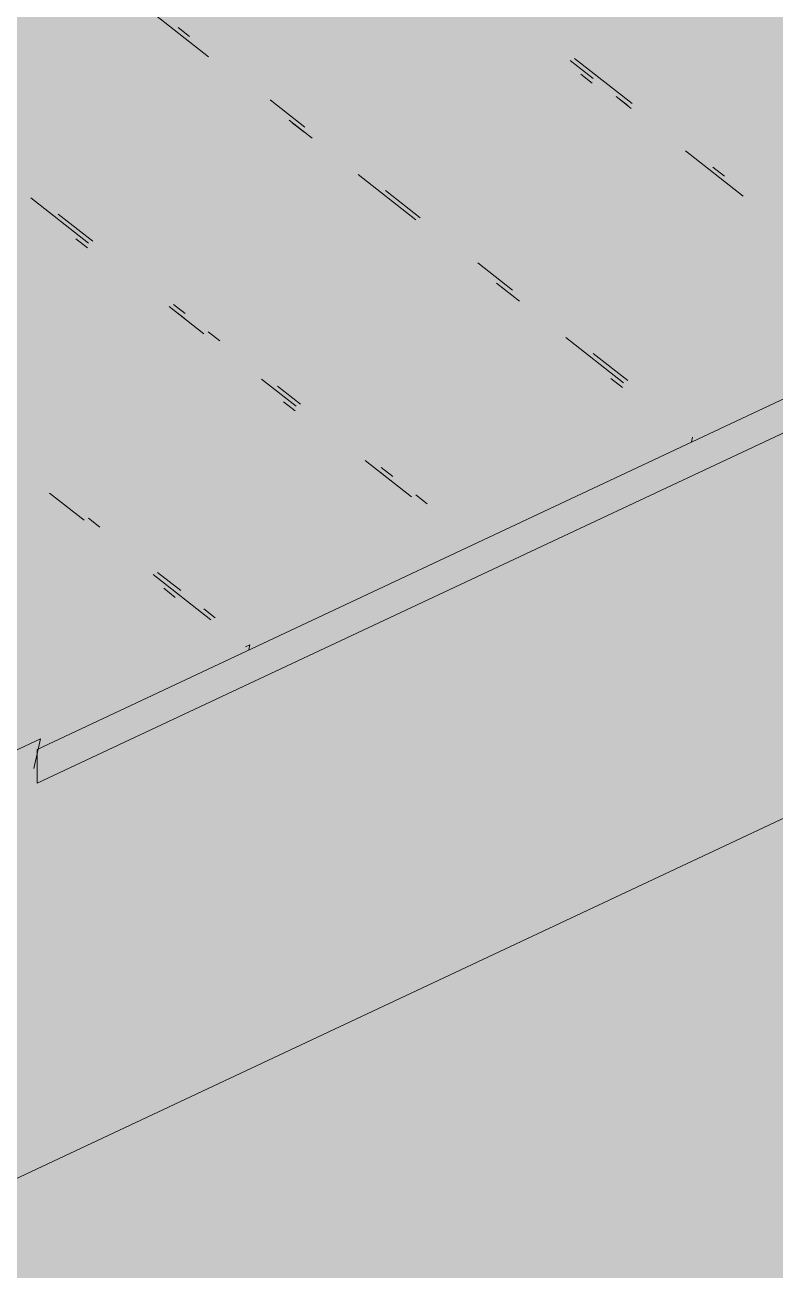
# Model space of a CAD drawing. Header units: millimetres. Extents: x 5 to 1315, y 5 to 292.
# Drawn here: x 1211.652 to 1213.821, y 84.62 to 88.218 of the extents above; entities that cross this region are included whole.
import ezdxf

# ---------------------------------------------------------------- set-up
doc = ezdxf.new("R2010")
doc.units = ezdxf.units.MM
doc.layers.add('EXISTING', color=7, linetype='Continuous')
doc.layers.add('IMAGES', color=7, linetype='Continuous')

# ---------------------------------------------------------------- blocks, each defined once
blk = doc.blocks.new('SHEET_03')
at = {"layer": 'EXISTING', "color": 250, "lineweight": 9}
for p, q in [((310.9569, 84.5696), (320.4349, 89.0192)), ((312.0158, 88.2568), (312.1825, 88.126)), ((312.1283, 88.1842), (312.095, 88.2104)), ((313.2285, 88.1154), (313.2952, 88.0631)), ((313.4076, 87.9905), (313.241, 88.1213)), ((313.2921, 88.0494), (313.2588, 88.0756)), ((313.3618, 88.0108), (313.3951, 87.9847)), ((313.4046, 87.9768), (313.3712, 88.003)), ((312.4616, 87.9226), (312.3616, 88.0011)), ((311.6876, 86.1244), (315.5643, 87.9444)), ((312.4157, 87.9429), (312.4824, 87.8906)), ((312.4585, 87.9089), (312.4252, 87.9351)), ((311.6876, 86.0269), (315.5643, 87.8469)), ((313.5618, 87.8539), (313.7284, 87.7231)), ((312.6157, 87.786), (312.7823, 87.6552)), ((313.6742, 87.7812), (313.6409, 87.8074)), ((311.6697, 87.7181), (311.8363, 87.5873)), ((312.7948, 87.661), (312.6948, 87.7395)), ((311.8488, 87.5931), (311.7488, 87.6716)), ((311.8332, 87.5736), (311.7999, 87.5997)), ((313.0614, 87.4518), (312.9615, 87.5302)), ((313.0156, 87.472), (313.0823, 87.4197)), ((312.0696, 87.4041), (312.1696, 87.3257)), ((312.1123, 87.3702), (312.079, 87.3963)), ((312.1154, 87.3838), (312.0821, 87.41)), ((312.2154, 87.3054), (312.182, 87.3315)), ((313.2156, 87.3151), (313.3822, 87.1843)), ((313.3947, 87.1902), (313.2947, 87.2686)), ((312.3362, 87.1949), (312.4362, 87.1164)), ((312.4487, 87.1223), (312.382, 87.1746)), ((313.3792, 87.1706), (313.3458, 87.1968)), ((312.4331, 87.1027), (312.3998, 87.1289)), ((313.5822, 87.0273), (313.5791, 87.0137)), ((312.6361, 86.9594), (312.7694, 86.8548)), ((312.7122, 86.8993), (312.6789, 86.9255)), ((312.7153, 86.913), (312.6819, 86.9391)), ((311.7234, 86.8654), (311.8234, 86.7869)), ((312.8152, 86.8345), (312.7819, 86.8607)), ((311.8692, 86.7666), (311.8359, 86.7928)), ((312.1025, 86.5835), (312.0358, 86.6358)), ((312.0233, 86.63), (312.19, 86.4992)), ((312.0869, 86.564), (312.0536, 86.5901)), ((312.2025, 86.505), (312.1691, 86.5312)), ((312.3024, 86.4265), (312.2899, 86.4207)), ((312.2994, 86.4129), (312.3024, 86.4265)), ((311.6971, 86.155), (311.6191, 86.1184)), ((311.678, 86.0695), (311.6971, 86.155)), ((311.6876, 86.0269), (311.6876, 86.1244))]:
    blk.add_line(p, q, dxfattribs=at)
at = {"layer": 'IMAGES', "color": 7}
for points in [[(311.3055, 88.2057), (311.7873, 88.2057), (311.3055, 88.3021), (311.7873, 88.3021)], [(311.7873, 88.2057), (311.8836, 88.2057), (311.7873, 88.3021), (311.8836, 88.3021)], [(311.8836, 88.2057), (311.98, 88.2057), (311.8836, 88.3021), (311.98, 88.3021)], [(311.98, 88.2057), (312.1727, 88.2057), (311.98, 88.3021), (312.1727, 88.3021)], [(312.1727, 88.2057), (312.2691, 88.2057), (312.1727, 88.3021), (312.2691, 88.3021)], [(312.2691, 88.2057), (312.8473, 88.2057), (312.2691, 88.3021), (312.8473, 88.3021)], [(312.8473, 88.2057), (312.9436, 88.2057), (312.8473, 88.3021), (312.9436, 88.3021)], [(312.9436, 88.2057), (313.1364, 88.2057), (312.9436, 88.3021), (313.1364, 88.3021)], [(313.1364, 88.2057), (313.2327, 88.2057), (313.1364, 88.3021), (313.2327, 88.3021)], [(313.2327, 88.2057), (313.3291, 88.2057), (313.2327, 88.3021), (313.3291, 88.3021)], [(313.3291, 88.2057), (313.8109, 88.2057), (313.3291, 88.3021), (313.8109, 88.3021)], [(313.8109, 88.2057), (313.9073, 88.2057), (313.8109, 88.3021), (313.9073, 88.3021)], [(311.4018, 88.1093), (311.8836, 88.1093), (311.4018, 88.2057), (311.8836, 88.2057)], [(311.8836, 88.1093), (311.98, 88.1093), (311.8836, 88.2057), (311.98, 88.2057)], [(311.98, 88.1093), (312.0764, 88.1093), (311.98, 88.2057), (312.0764, 88.2057)], [(312.0764, 88.1093), (312.2691, 88.1093), (312.0764, 88.2057), (312.2691, 88.2057)], [(312.2691, 88.1093), (312.3655, 88.1093), (312.2691, 88.2057), (312.3655, 88.2057)], [(312.3655, 88.1093), (313.04, 88.1093), (312.3655, 88.2057), (313.04, 88.2057)], [(313.04, 88.1093), (313.1364, 88.1093), (313.04, 88.2057), (313.1364, 88.2057)], [(313.1364, 88.1093), (313.2327, 88.1093), (313.1364, 88.2057), (313.2327, 88.2057)], [(313.2327, 88.1093), (313.3291, 88.1093), (313.2327, 88.2057), (313.3291, 88.2057)], [(313.3291, 88.1093), (313.4255, 88.1093), (313.3291, 88.2057), (313.4255, 88.2057)], [(313.4255, 88.1093), (314.0036, 88.1093), (313.4255, 88.2057), (314.0036, 88.2057)], [(311.4018, 88.0129), (311.98, 88.0129), (311.4018, 88.1093), (311.98, 88.1093)], [(311.98, 88.0129), (312.0764, 88.0129), (311.98, 88.1093), (312.0764, 88.1093)], [(312.0764, 88.0129), (312.1727, 88.0129), (312.0764, 88.1093), (312.1727, 88.1093)], [(312.1727, 88.0129), (312.3655, 88.0129), (312.1727, 88.1093), (312.3655, 88.1093)], [(312.3655, 88.0129), (312.4618, 88.0129), (312.3655, 88.1093), (312.4618, 88.1093)], [(312.4618, 88.0129), (312.5582, 88.0129), (312.4618, 88.1093), (312.5582, 88.1093)], [(312.5582, 88.0129), (313.1364, 88.0129), (312.5582, 88.1093), (313.1364, 88.1093)], [(313.1364, 88.0129), (313.2327, 88.0129), (313.1364, 88.1093), (313.2327, 88.1093)], [(313.2327, 88.0129), (313.4255, 88.0129), (313.2327, 88.1093), (313.4255, 88.1093)], [(313.4255, 88.0129), (313.5218, 88.0129), (313.4255, 88.1093), (313.5218, 88.1093)], [(313.5218, 88.0129), (313.6182, 88.0129), (313.5218, 88.1093), (313.6182, 88.1093)], [(313.6182, 88.0129), (314.1, 88.0129), (313.6182, 88.1093), (314.1, 88.1093)], [(311.5945, 87.9165), (312.0764, 87.9165), (311.5945, 88.0129), (312.0764, 88.0129)], [(312.0764, 87.9165), (312.1727, 87.9165), (312.0764, 88.0129), (312.1727, 88.0129)], [(312.1727, 87.9165), (312.2691, 87.9165), (312.1727, 88.0129), (312.2691, 88.0129)], [(312.2691, 87.9165), (312.4618, 87.9165), (312.2691, 88.0129), (312.4618, 88.0129)], [(312.4618, 87.9165), (312.5582, 87.9165), (312.4618, 88.0129), (312.5582, 88.0129)], [(312.5582, 87.9165), (312.6545, 87.9165), (312.5582, 88.0129), (312.6545, 88.0129)], [(312.6545, 87.9165), (313.1364, 87.9165), (312.6545, 88.0129), (313.1364, 88.0129)], [(313.1364, 87.9165), (313.2327, 87.9165), (313.1364, 88.0129), (313.2327, 88.0129)], [(313.2327, 87.9165), (313.3291, 87.9165), (313.2327, 88.0129), (313.3291, 88.0129)], [(313.3291, 87.9165), (313.4255, 87.9165), (313.3291, 88.0129), (313.4255, 88.0129)], [(313.4255, 87.9165), (313.5218, 87.9165), (313.4255, 88.0129), (313.5218, 88.0129)], [(313.5218, 87.9165), (313.6182, 87.9165), (313.5218, 88.0129), (313.6182, 88.0129)], [(313.6182, 87.9165), (313.7145, 87.9165), (313.6182, 88.0129), (313.7145, 88.0129)], [(313.7145, 87.9165), (314.2927, 87.9165), (313.7145, 88.0129), (314.2927, 88.0129)], [(311.5945, 87.8201), (311.6909, 87.8201), (311.5945, 87.9165), (311.6909, 87.9165)], [(311.6909, 87.8201), (312.2691, 87.8201), (311.6909, 87.9165), (312.2691, 87.9165)], [(312.2691, 87.8201), (312.3655, 87.8201), (312.2691, 87.9165), (312.3655, 87.9165)], [(312.3655, 87.8201), (312.4618, 87.8201), (312.3655, 87.9165), (312.4618, 87.9165)], [(312.4618, 87.8201), (312.6545, 87.8201), (312.4618, 87.9165), (312.6545, 87.9165)], [(312.6545, 87.8201), (312.7509, 87.8201), (312.6545, 87.9165), (312.7509, 87.9165)], [(312.7509, 87.8201), (313.3291, 87.8201), (312.7509, 87.9165), (313.3291, 87.9165)], [(313.3291, 87.8201), (313.4255, 87.8201), (313.3291, 87.9165), (313.4255, 87.9165)], [(313.4255, 87.8201), (313.5218, 87.8201), (313.4255, 87.9165), (313.5218, 87.9165)], [(313.5218, 87.8201), (313.6182, 87.8201), (313.5218, 87.9165), (313.6182, 87.9165)], [(313.6182, 87.8201), (313.7145, 87.8201), (313.6182, 87.9165), (313.7145, 87.9165)], [(313.7145, 87.8201), (313.8109, 87.8201), (313.7145, 87.9165), (313.8109, 87.9165)], [(313.8109, 87.8201), (314.2927, 87.8201), (313.8109, 87.9165), (314.2927, 87.9165)], [(311.4982, 87.7237), (311.6909, 87.7237), (311.4982, 87.8201), (311.6909, 87.8201)], [(311.6909, 87.7237), (311.7873, 87.7237), (311.6909, 87.8201), (311.7873, 87.8201)], [(311.7873, 87.7237), (311.8836, 87.7237), (311.7873, 87.8201), (311.8836, 87.8201)], [(311.8836, 87.7237), (312.4618, 87.7237), (311.8836, 87.8201), (312.4618, 87.8201)], [(312.4618, 87.7237), (312.5582, 87.7237), (312.4618, 87.8201), (312.5582, 87.8201)], [(312.5582, 87.7237), (312.6545, 87.7237), (312.5582, 87.8201), (312.6545, 87.8201)], [(312.6545, 87.7237), (312.7509, 87.7237), (312.6545, 87.8201), (312.7509, 87.8201)], [(312.7509, 87.7237), (313.4255, 87.7237), (312.7509, 87.8201), (313.4255, 87.8201)], [(313.4255, 87.7237), (313.5218, 87.7237), (313.4255, 87.8201), (313.5218, 87.8201)], [(313.5218, 87.7237), (313.6182, 87.7237), (313.5218, 87.8201), (313.6182, 87.8201)], [(313.6182, 87.7237), (313.7145, 87.7237), (313.6182, 87.8201), (313.7145, 87.8201)], [(313.7145, 87.7237), (313.8109, 87.7237), (313.7145, 87.8201), (313.8109, 87.8201)], [(313.8109, 87.7237), (313.9073, 87.7237), (313.8109, 87.8201), (313.9073, 87.8201)], [(311.5945, 87.6273), (311.6909, 87.6273), (311.5945, 87.7237), (311.6909, 87.7237)], [(311.6909, 87.6273), (311.7873, 87.6273), (311.6909, 87.7237), (311.7873, 87.7237)], [(311.7873, 87.6273), (311.8836, 87.6273), (311.7873, 87.7237), (311.8836, 87.7237)], [(311.8836, 87.6273), (311.98, 87.6273), (311.8836, 87.7237), (311.98, 87.7237)], [(311.98, 87.6273), (312.5582, 87.6273), (311.98, 87.7237), (312.5582, 87.7237)], [(312.5582, 87.6273), (312.6545, 87.6273), (312.5582, 87.7237), (312.6545, 87.7237)], [(312.6545, 87.6273), (312.8473, 87.6273), (312.6545, 87.7237), (312.8473, 87.7237)], [(312.8473, 87.6273), (312.9436, 87.6273), (312.8473, 87.7237), (312.9436, 87.7237)], [(312.9436, 87.6273), (313.04, 87.6273), (312.9436, 87.7237), (313.04, 87.7237)], [(313.04, 87.6273), (313.5218, 87.6273), (313.04, 87.7237), (313.5218, 87.7237)], [(313.5218, 87.6273), (313.6182, 87.6273), (313.5218, 87.7237), (313.6182, 87.7237)], [(313.6182, 87.6273), (313.7145, 87.6273), (313.6182, 87.7237), (313.7145, 87.7237)], [(313.7145, 87.6273), (313.9073, 87.6273), (313.7145, 87.7237), (313.9073, 87.7237)], [(311.5945, 87.5309), (311.6909, 87.5309), (311.5945, 87.6273), (311.6909, 87.6273)], [(311.6909, 87.5309), (311.7873, 87.5309), (311.6909, 87.6273), (311.7873, 87.6273)], [(311.7873, 87.5309), (311.8836, 87.5309), (311.7873, 87.6273), (311.8836, 87.6273)], [(311.8836, 87.5309), (311.98, 87.5309), (311.8836, 87.6273), (311.98, 87.6273)], [(311.98, 87.5309), (312.0764, 87.5309), (311.98, 87.6273), (312.0764, 87.6273)], [(312.0764, 87.5309), (312.6545, 87.5309), (312.0764, 87.6273), (312.6545, 87.6273)], [(312.6545, 87.5309), (312.7509, 87.5309), (312.6545, 87.6273), (312.7509, 87.6273)], [(312.7509, 87.5309), (312.8473, 87.5309), (312.7509, 87.6273), (312.8473, 87.6273)], [(312.8473, 87.5309), (313.04, 87.5309), (312.8473, 87.6273), (313.04, 87.6273)], [(313.04, 87.5309), (313.1364, 87.5309), (313.04, 87.6273), (313.1364, 87.6273)], [(313.1364, 87.5309), (313.6182, 87.5309), (313.1364, 87.6273), (313.6182, 87.6273)], [(313.6182, 87.5309), (313.7145, 87.5309), (313.6182, 87.6273), (313.7145, 87.6273)], [(313.7145, 87.5309), (313.8109, 87.5309), (313.7145, 87.6273), (313.8109, 87.6273)], [(313.8109, 87.5309), (314.0036, 87.5309), (313.8109, 87.6273), (314.0036, 87.6273)], [(311.2091, 87.4345), (311.6909, 87.4345), (311.2091, 87.5309), (311.6909, 87.5309)], [(311.6909, 87.4345), (311.7873, 87.4345), (311.6909, 87.5309), (311.7873, 87.5309)], [(311.7873, 87.4345), (311.8836, 87.4345), (311.7873, 87.5309), (311.8836, 87.5309)], [(311.8836, 87.4345), (311.98, 87.4345), (311.8836, 87.5309), (311.98, 87.5309)], [(311.98, 87.4345), (312.0764, 87.4345), (311.98, 87.5309), (312.0764, 87.5309)], [(312.0764, 87.4345), (312.1727, 87.4345), (312.0764, 87.5309), (312.1727, 87.5309)], [(312.1727, 87.4345), (312.7509, 87.4345), (312.1727, 87.5309), (312.7509, 87.5309)], [(312.7509, 87.4345), (312.8473, 87.4345), (312.7509, 87.5309), (312.8473, 87.5309)], [(312.8473, 87.4345), (312.9436, 87.4345), (312.8473, 87.5309), (312.9436, 87.5309)], [(312.9436, 87.4345), (313.1364, 87.4345), (312.9436, 87.5309), (313.1364, 87.5309)], [(313.1364, 87.4345), (313.2327, 87.4345), (313.1364, 87.5309), (313.2327, 87.5309)], [(313.2327, 87.4345), (313.8109, 87.4345), (313.2327, 87.5309), (313.8109, 87.5309)], [(313.8109, 87.4345), (313.9073, 87.4345), (313.8109, 87.5309), (313.9073, 87.5309)], [(311.2091, 87.3381), (311.8836, 87.3381), (311.2091, 87.4345), (311.8836, 87.4345)], [(311.8836, 87.3381), (311.98, 87.3381), (311.8836, 87.4345), (311.98, 87.4345)], [(311.98, 87.3381), (312.1727, 87.3381), (311.98, 87.4345), (312.1727, 87.4345)], [(312.1727, 87.3381), (312.2691, 87.3381), (312.1727, 87.4345), (312.2691, 87.4345)], [(312.2691, 87.3381), (312.3655, 87.3381), (312.2691, 87.4345), (312.3655, 87.4345)], [(312.3655, 87.3381), (312.8473, 87.3381), (312.3655, 87.4345), (312.8473, 87.4345)], [(312.8473, 87.3381), (312.9436, 87.3381), (312.8473, 87.4345), (312.9436, 87.4345)], [(312.9436, 87.3381), (313.04, 87.3381), (312.9436, 87.4345), (313.04, 87.4345)], [(313.04, 87.3381), (313.2327, 87.3381), (313.04, 87.4345), (313.2327, 87.4345)], [(313.2327, 87.3381), (313.4255, 87.3381), (313.2327, 87.4345), (313.4255, 87.4345)], [(313.4255, 87.3381), (313.8109, 87.3381), (313.4255, 87.4345), (313.8109, 87.4345)], [(313.8109, 87.3381), (313.9073, 87.3381), (313.8109, 87.4345), (313.9073, 87.4345)], [(311.4018, 87.2417), (311.98, 87.2417), (311.4018, 87.3381), (311.98, 87.3381)], [(311.98, 87.2417), (312.0764, 87.2417), (311.98, 87.3381), (312.0764, 87.3381)], [(312.0764, 87.2417), (312.2691, 87.2417), (312.0764, 87.3381), (312.2691, 87.3381)], [(312.2691, 87.2417), (312.3655, 87.2417), (312.2691, 87.3381), (312.3655, 87.3381)], [(312.3655, 87.2417), (312.4618, 87.2417), (312.3655, 87.3381), (312.4618, 87.3381)], [(312.4618, 87.2417), (312.9436, 87.2417), (312.4618, 87.3381), (312.9436, 87.3381)], [(312.9436, 87.2417), (313.04, 87.2417), (312.9436, 87.3381), (313.04, 87.3381)], [(313.04, 87.2417), (313.1364, 87.2417), (313.04, 87.3381), (313.1364, 87.3381)], [(313.1364, 87.2417), (313.2327, 87.2417), (313.1364, 87.3381), (313.2327, 87.3381)], [(313.2327, 87.2417), (313.3291, 87.2417), (313.2327, 87.3381), (313.3291, 87.3381)], [(313.3291, 87.2417), (313.4255, 87.2417), (313.3291, 87.3381), (313.4255, 87.3381)], [(313.4255, 87.2417), (313.5218, 87.2417), (313.4255, 87.3381), (313.5218, 87.3381)], [(313.5218, 87.2417), (313.7145, 87.2417), (313.5218, 87.3381), (313.7145, 87.3381)], [(313.7145, 87.2417), (313.9073, 87.2417), (313.7145, 87.3381), (313.9073, 87.3381)], [(311.5945, 87.1453), (312.0764, 87.1453), (311.5945, 87.2417), (312.0764, 87.2417)], [(312.0764, 87.1453), (312.1727, 87.1453), (312.0764, 87.2417), (312.1727, 87.2417)], [(312.1727, 87.1453), (312.2691, 87.1453), (312.1727, 87.2417), (312.2691, 87.2417)], [(312.2691, 87.1453), (312.4618, 87.1453), (312.2691, 87.2417), (312.4618, 87.2417)], [(312.4618, 87.1453), (313.1364, 87.1453), (312.4618, 87.2417), (313.1364, 87.2417)], [(313.1364, 87.1453), (313.2327, 87.1453), (313.1364, 87.2417), (313.2327, 87.2417)], [(313.2327, 87.1453), (313.3291, 87.1453), (313.2327, 87.2417), (313.3291, 87.2417)], [(313.3291, 87.1453), (313.4255, 87.1453), (313.3291, 87.2417), (313.4255, 87.2417)], [(313.4255, 87.1453), (313.5218, 87.1453), (313.4255, 87.2417), (313.5218, 87.2417)], [(313.5218, 87.1453), (313.6182, 87.1453), (313.5218, 87.2417), (313.6182, 87.2417)], [(313.6182, 87.1453), (313.7145, 87.1453), (313.6182, 87.2417), (313.7145, 87.2417)], [(313.7145, 87.1453), (313.8109, 87.1453), (313.7145, 87.2417), (313.8109, 87.2417)], [(313.8109, 87.1453), (313.9073, 87.1453), (313.8109, 87.2417), (313.9073, 87.2417)], [(311.5945, 87.0489), (311.6909, 87.0489), (311.5945, 87.1453), (311.6909, 87.1453)], [(311.6909, 87.0489), (312.2691, 87.0489), (311.6909, 87.1453), (312.2691, 87.1453)], [(312.2691, 87.0489), (312.3655, 87.0489), (312.2691, 87.1453), (312.3655, 87.1453)], [(312.3655, 87.0489), (312.5582, 87.0489), (312.3655, 87.1453), (312.5582, 87.1453)], [(312.5582, 87.0489), (312.6545, 87.0489), (312.5582, 87.1453), (312.6545, 87.1453)], [(312.6545, 87.0489), (313.2327, 87.0489), (312.6545, 87.1453), (313.2327, 87.1453)], [(313.2327, 87.0489), (313.3291, 87.0489), (313.2327, 87.1453), (313.3291, 87.1453)], [(313.3291, 87.0489), (313.4255, 87.0489), (313.3291, 87.1453), (313.4255, 87.1453)], [(313.4255, 87.0489), (313.5218, 87.0489), (313.4255, 87.1453), (313.5218, 87.1453)], [(313.5218, 87.0489), (313.6182, 87.0489), (313.5218, 87.1453), (313.6182, 87.1453)], [(313.6182, 87.0489), (313.7145, 87.0489), (313.6182, 87.1453), (313.7145, 87.1453)], [(313.7145, 87.0489), (313.8109, 87.0489), (313.7145, 87.1453), (313.8109, 87.1453)], [(313.8109, 86.9525), (313.9073, 86.9525), (313.8109, 87.1453), (313.9073, 87.1453)], [(311.5945, 86.9525), (311.6909, 86.9525), (311.5945, 87.0489), (311.6909, 87.0489)], [(311.6909, 86.9525), (312.3655, 86.9525), (311.6909, 87.0489), (312.3655, 87.0489)], [(312.3655, 86.9525), (312.4618, 86.9525), (312.3655, 87.0489), (312.4618, 87.0489)], [(312.4618, 86.9525), (312.5582, 86.9525), (312.4618, 87.0489), (312.5582, 87.0489)], [(312.5582, 86.9525), (312.6545, 86.9525), (312.5582, 87.0489), (312.6545, 87.0489)], [(312.6545, 86.9525), (312.7509, 86.9525), (312.6545, 87.0489), (312.7509, 87.0489)], [(312.7509, 86.9525), (312.8473, 86.9525), (312.7509, 87.0489), (312.8473, 87.0489)], [(312.8473, 86.9525), (313.1364, 86.9525), (312.8473, 87.0489), (313.1364, 87.0489)], [(313.1364, 86.9525), (313.2327, 86.9525), (313.1364, 87.0489), (313.2327, 87.0489)], [(313.2327, 86.9525), (313.3291, 86.9525), (313.2327, 87.0489), (313.3291, 87.0489)], [(313.3291, 86.9525), (313.6182, 86.9525), (313.3291, 87.0489), (313.6182, 87.0489)], [(313.6182, 86.9525), (313.8109, 86.9525), (313.6182, 87.0489), (313.8109, 87.0489)], [(311.5945, 86.8561), (311.7873, 86.8561), (311.5945, 86.9525), (311.7873, 86.9525)], [(311.7873, 86.8561), (311.8836, 86.8561), (311.7873, 86.9525), (311.8836, 86.9525)], [(311.8836, 86.8561), (311.98, 86.8561), (311.8836, 86.9525), (311.98, 86.9525)], [(311.98, 86.8561), (312.5582, 86.8561), (311.98, 86.9525), (312.5582, 86.9525)], [(312.5582, 86.8561), (312.6545, 86.8561), (312.5582, 86.9525), (312.6545, 86.9525)], [(312.6545, 86.8561), (312.8473, 86.8561), (312.6545, 86.9525), (312.8473, 86.9525)], [(312.8473, 86.8561), (312.9436, 86.8561), (312.8473, 86.9525), (312.9436, 86.9525)], [(312.9436, 86.8561), (313.1364, 86.8561), (312.9436, 86.9525), (313.1364, 86.9525)], [(313.1364, 86.7597), (313.2327, 86.7597), (313.1364, 86.9525), (313.2327, 86.9525)], [(313.2327, 86.8561), (313.3291, 86.8561), (313.2327, 86.9525), (313.3291, 86.9525)], [(313.3291, 86.8561), (313.5218, 86.8561), (313.3291, 86.9525), (313.5218, 86.9525)], [(313.5218, 86.8561), (313.6182, 86.8561), (313.5218, 86.9525), (313.6182, 86.9525)], [(313.6182, 86.8561), (313.7145, 86.8561), (313.6182, 86.9525), (313.7145, 86.9525)], [(313.7145, 86.8561), (313.8109, 86.8561), (313.7145, 86.9525), (313.8109, 86.9525)], [(313.8109, 86.8561), (313.9073, 86.8561), (313.8109, 86.9525), (313.9073, 86.9525)], [(311.5945, 86.7597), (311.6909, 86.7597), (311.5945, 86.8561), (311.6909, 86.8561)], [(311.6909, 86.7597), (311.8836, 86.7597), (311.6909, 86.8561), (311.8836, 86.8561)], [(311.8836, 86.7597), (311.98, 86.7597), (311.8836, 86.8561), (311.98, 86.8561)], [(311.98, 86.7597), (312.0764, 86.7597), (311.98, 86.8561), (312.0764, 86.8561)], [(312.0764, 86.7597), (312.5582, 86.7597), (312.0764, 86.8561), (312.5582, 86.8561)], [(312.5582, 86.7597), (312.6545, 86.7597), (312.5582, 86.8561), (312.6545, 86.8561)], [(312.6545, 86.7597), (312.7509, 86.7597), (312.6545, 86.8561), (312.7509, 86.8561)], [(312.7509, 86.7597), (312.8473, 86.7597), (312.7509, 86.8561), (312.8473, 86.8561)], [(312.8473, 86.7597), (312.9436, 86.7597), (312.8473, 86.8561), (312.9436, 86.8561)], [(312.9436, 86.6633), (313.04, 86.6633), (312.9436, 86.8561), (313.04, 86.8561)], [(313.04, 86.7597), (313.1364, 86.7597), (313.04, 86.8561), (313.1364, 86.8561)], [(313.2327, 86.7597), (313.4255, 86.7597), (313.2327, 86.8561), (313.4255, 86.8561)], [(313.4255, 86.7597), (313.6182, 86.7597), (313.4255, 86.8561), (313.6182, 86.8561)], [(313.6182, 86.7597), (313.9073, 86.7597), (313.6182, 86.8561), (313.9073, 86.8561)], [(311.3055, 86.6633), (311.7873, 86.6633), (311.3055, 86.7597), (311.7873, 86.7597)], [(311.7873, 86.6633), (311.8836, 86.6633), (311.7873, 86.7597), (311.8836, 86.7597)], [(311.8836, 86.6633), (311.98, 86.6633), (311.8836, 86.7597), (311.98, 86.7597)], [(311.98, 86.6633), (312.0764, 86.6633), (311.98, 86.7597), (312.0764, 86.7597)], [(312.0764, 86.6633), (312.4618, 86.6633), (312.0764, 86.7597), (312.4618, 86.7597)], [(312.4618, 86.6633), (312.6545, 86.6633), (312.4618, 86.7597), (312.6545, 86.7597)], [(312.6545, 86.6633), (312.7509, 86.6633), (312.6545, 86.7597), (312.7509, 86.7597)], [(312.7509, 86.6633), (312.8473, 86.6633), (312.7509, 86.7597), (312.8473, 86.7597)], [(312.8473, 86.6633), (312.9436, 86.6633), (312.8473, 86.7597), (312.9436, 86.7597)], [(313.04, 86.6633), (313.1364, 86.6633), (313.04, 86.7597), (313.1364, 86.7597)], [(313.1364, 86.6633), (313.3291, 86.6633), (313.1364, 86.7597), (313.3291, 86.7597)], [(313.3291, 86.6633), (313.4255, 86.6633), (313.3291, 86.7597), (313.4255, 86.7597)], [(313.4255, 86.6633), (313.5218, 86.6633), (313.4255, 86.7597), (313.5218, 86.7597)], [(313.5218, 86.6633), (313.6182, 86.6633), (313.5218, 86.7597), (313.6182, 86.7597)], [(313.6182, 86.6633), (314.8709, 86.6633), (313.6182, 86.7597), (314.8709, 86.7597)], [(311.4018, 86.5669), (311.7873, 86.5669), (311.4018, 86.6633), (311.7873, 86.6633)], [(311.7873, 86.5669), (311.8836, 86.5669), (311.7873, 86.6633), (311.8836, 86.6633)], [(311.8836, 86.5669), (311.98, 86.5669), (311.8836, 86.6633), (311.98, 86.6633)], [(311.98, 86.5669), (312.0764, 86.5669), (311.98, 86.6633), (312.0764, 86.6633)], [(312.0764, 86.5669), (312.1727, 86.5669), (312.0764, 86.6633), (312.1727, 86.6633)], [(312.1727, 86.5669), (312.2691, 86.5669), (312.1727, 86.6633), (312.2691, 86.6633)], [(312.2691, 86.5669), (312.4618, 86.5669), (312.2691, 86.6633), (312.4618, 86.6633)], [(312.4618, 86.5669), (312.6545, 86.5669), (312.4618, 86.6633), (312.6545, 86.6633)], [(312.6545, 86.5669), (312.7509, 86.5669), (312.6545, 86.6633), (312.7509, 86.6633)], [(312.7509, 86.5669), (312.8473, 86.5669), (312.7509, 86.6633), (312.8473, 86.6633)], [(312.8473, 86.5669), (312.9436, 86.5669), (312.8473, 86.6633), (312.9436, 86.6633)], [(312.9436, 86.5669), (313.1364, 86.5669), (312.9436, 86.6633), (313.1364, 86.6633)], [(313.1364, 86.5669), (313.3291, 86.5669), (313.1364, 86.6633), (313.3291, 86.6633)], [(313.3291, 86.5669), (313.5218, 86.5669), (313.3291, 86.6633), (313.5218, 86.6633)], [(313.5218, 86.5669), (314.7745, 86.5669), (313.5218, 86.6633), (314.7745, 86.6633)], [(311.4982, 86.4705), (311.8836, 86.4705), (311.4982, 86.5669), (311.8836, 86.5669)], [(311.8836, 86.4705), (311.98, 86.4705), (311.8836, 86.5669), (311.98, 86.5669)], [(311.98, 86.4705), (312.0764, 86.4705), (311.98, 86.5669), (312.0764, 86.5669)], [(312.0764, 86.4705), (312.2691, 86.4705), (312.0764, 86.5669), (312.2691, 86.5669)], [(312.2691, 86.4705), (312.3655, 86.4705), (312.2691, 86.5669), (312.3655, 86.5669)], [(312.3655, 86.4705), (312.4618, 86.4705), (312.3655, 86.5669), (312.4618, 86.5669)], [(312.4618, 86.4705), (312.5582, 86.4705), (312.4618, 86.5669), (312.5582, 86.5669)], [(312.5582, 86.4705), (312.6545, 86.4705), (312.5582, 86.5669), (312.6545, 86.5669)], [(312.6545, 86.4705), (312.8473, 86.4705), (312.6545, 86.5669), (312.8473, 86.5669)], [(312.8473, 86.4705), (313.04, 86.4705), (312.8473, 86.5669), (313.04, 86.5669)], [(313.04, 86.4705), (313.1364, 86.4705), (313.04, 86.5669), (313.1364, 86.5669)], [(313.1364, 86.4705), (313.2327, 86.4705), (313.1364, 86.5669), (313.2327, 86.5669)], [(313.2327, 86.4705), (313.3291, 86.4705), (313.2327, 86.5669), (313.3291, 86.5669)], [(313.3291, 86.4705), (314.4855, 86.4705), (313.3291, 86.5669), (314.4855, 86.5669)], [(311.5945, 86.3741), (311.8836, 86.3741), (311.5945, 86.4705), (311.8836, 86.4705)], [(311.8836, 86.3741), (312.0764, 86.3741), (311.8836, 86.4705), (312.0764, 86.4705)], [(312.0764, 86.3741), (312.2691, 86.3741), (312.0764, 86.4705), (312.2691, 86.4705)], [(312.2691, 86.3741), (312.3655, 86.3741), (312.2691, 86.4705), (312.3655, 86.4705)], [(312.3655, 86.3741), (312.4618, 86.3741), (312.3655, 86.4705), (312.4618, 86.4705)], [(312.4618, 86.3741), (312.5582, 86.3741), (312.4618, 86.4705), (312.5582, 86.4705)], [(312.5582, 86.3741), (312.6545, 86.3741), (312.5582, 86.4705), (312.6545, 86.4705)], [(312.6545, 86.3741), (312.7509, 86.3741), (312.6545, 86.4705), (312.7509, 86.4705)], [(312.7509, 86.3741), (312.8473, 86.3741), (312.7509, 86.4705), (312.8473, 86.4705)], [(312.8473, 86.3741), (313.04, 86.3741), (312.8473, 86.4705), (313.04, 86.4705)], [(313.04, 86.3741), (313.1364, 86.3741), (313.04, 86.4705), (313.1364, 86.4705)], [(313.1364, 86.3741), (314.2927, 86.3741), (313.1364, 86.4705), (314.2927, 86.4705)], [(311.5945, 86.2777), (311.8836, 86.2777), (311.5945, 86.3741), (311.8836, 86.3741)], [(311.8836, 86.2777), (312.0764, 86.2777), (311.8836, 86.3741), (312.0764, 86.3741)], [(312.0764, 86.2777), (312.1727, 86.2777), (312.0764, 86.3741), (312.1727, 86.3741)], [(312.1727, 86.2777), (312.2691, 86.2777), (312.1727, 86.3741), (312.2691, 86.3741)], [(312.2691, 86.2777), (312.4618, 86.2777), (312.2691, 86.3741), (312.4618, 86.3741)], [(312.4618, 86.2777), (312.5582, 86.2777), (312.4618, 86.3741), (312.5582, 86.3741)], [(312.5582, 86.2777), (312.6545, 86.2777), (312.5582, 86.3741), (312.6545, 86.3741)], [(312.6545, 86.2777), (312.8473, 86.2777), (312.6545, 86.3741), (312.8473, 86.3741)], [(312.8473, 86.2777), (314.0036, 86.2777), (312.8473, 86.3741), (314.0036, 86.3741)], [(311.5945, 86.1813), (311.6909, 86.1813), (311.5945, 86.2777), (311.6909, 86.2777)], [(311.6909, 86.0849), (311.7873, 86.0849), (311.6909, 86.2777), (311.7873, 86.2777)], [(311.7873, 86.1813), (311.8836, 86.1813), (311.7873, 86.2777), (311.8836, 86.2777)], [(311.8836, 86.1813), (311.98, 86.1813), (311.8836, 86.2777), (311.98, 86.2777)], [(311.98, 86.0849), (312.0764, 86.0849), (311.98, 86.2777), (312.0764, 86.2777)], [(312.0764, 86.1813), (312.1727, 86.1813), (312.0764, 86.2777), (312.1727, 86.2777)], [(312.1727, 86.1813), (312.2691, 86.1813), (312.1727, 86.2777), (312.2691, 86.2777)], [(312.2691, 86.1813), (312.3655, 86.1813), (312.2691, 86.2777), (312.3655, 86.2777)], [(312.3655, 86.1813), (312.4618, 86.1813), (312.3655, 86.2777), (312.4618, 86.2777)], [(312.4618, 86.1813), (312.6545, 86.1813), (312.4618, 86.2777), (312.6545, 86.2777)], [(312.6545, 86.1813), (313.9073, 86.1813), (312.6545, 86.2777), (313.9073, 86.2777)], [(311.5945, 86.0849), (311.6909, 86.0849), (311.5945, 86.1813), (311.6909, 86.1813)], [(311.7873, 86.0849), (311.8836, 86.0849), (311.7873, 86.1813), (311.8836, 86.1813)], [(311.8836, 86.0849), (311.98, 86.0849), (311.8836, 86.1813), (311.98, 86.1813)], [(312.0764, 86.0849), (312.1727, 86.0849), (312.0764, 86.1813), (312.1727, 86.1813)], [(312.1727, 86.0849), (312.4618, 86.0849), (312.1727, 86.1813), (312.4618, 86.1813)], [(312.4618, 86.0849), (313.6182, 86.0849), (312.4618, 86.1813), (313.6182, 86.1813)], [(313.6182, 86.0849), (313.8109, 86.0849), (313.6182, 86.1813), (313.8109, 86.1813)], [(313.8109, 86.0849), (313.9073, 86.0849), (313.8109, 86.1813), (313.9073, 86.1813)], [(311.5945, 85.9885), (311.6909, 85.9885), (311.5945, 86.0849), (311.6909, 86.0849)], [(311.6909, 85.9885), (311.7873, 85.9885), (311.6909, 86.0849), (311.7873, 86.0849)], [(311.7873, 85.9885), (311.8836, 85.9885), (311.7873, 86.0849), (311.8836, 86.0849)], [(311.8836, 85.9885), (312.0764, 85.9885), (311.8836, 86.0849), (312.0764, 86.0849)], [(312.0764, 85.9885), (312.1727, 85.9885), (312.0764, 86.0849), (312.1727, 86.0849)], [(312.1727, 85.9885), (313.4255, 85.9885), (312.1727, 86.0849), (313.4255, 86.0849)], [(313.4255, 85.9885), (313.6182, 85.9885), (313.4255, 86.0849), (313.6182, 86.0849)], [(313.6182, 85.9885), (313.7145, 85.9885), (313.6182, 86.0849), (313.7145, 86.0849)], [(313.7145, 85.9885), (313.8109, 85.9885), (313.7145, 86.0849), (313.8109, 86.0849)], [(313.8109, 85.9885), (313.9073, 85.9885), (313.8109, 86.0849), (313.9073, 86.0849)], [(311.5945, 85.8921), (311.6909, 85.8921), (311.5945, 85.9885), (311.6909, 85.9885)], [(311.6909, 85.8921), (311.7873, 85.8921), (311.6909, 85.9885), (311.7873, 85.9885)], [(311.7873, 85.8921), (312.0764, 85.8921), (311.7873, 85.9885), (312.0764, 85.9885)], [(312.0764, 85.8921), (313.3291, 85.8921), (312.0764, 85.9885), (313.3291, 85.9885)], [(313.3291, 85.8921), (313.4255, 85.8921), (313.3291, 85.9885), (313.4255, 85.9885)], [(313.4255, 85.8921), (313.5218, 85.8921), (313.4255, 85.9885), (313.5218, 85.9885)], [(313.5218, 85.8921), (313.6182, 85.8921), (313.5218, 85.9885), (313.6182, 85.9885)], [(313.6182, 85.8921), (314.0036, 85.8921), (313.6182, 85.9885), (314.0036, 85.9885)], [(311.5945, 85.7957), (311.7873, 85.7957), (311.5945, 85.8921), (311.7873, 85.8921)], [(311.7873, 85.7957), (313.04, 85.7957), (311.7873, 85.8921), (313.04, 85.8921)], [(313.04, 85.7957), (313.2327, 85.7957), (313.04, 85.8921), (313.2327, 85.8921)], [(313.2327, 85.7957), (313.3291, 85.7957), (313.2327, 85.8921), (313.3291, 85.8921)], [(313.3291, 85.7957), (313.4255, 85.7957), (313.3291, 85.8921), (313.4255, 85.8921)], [(313.4255, 85.7957), (313.5218, 85.7957), (313.4255, 85.8921), (313.5218, 85.8921)], [(313.5218, 85.7957), (313.8109, 85.7957), (313.5218, 85.8921), (313.8109, 85.8921)], [(313.8109, 85.7957), (313.9073, 85.7957), (313.8109, 85.8921), (313.9073, 85.8921)], [(311.5945, 85.6993), (312.8473, 85.6993), (311.5945, 85.7957), (312.8473, 85.7957)], [(312.8473, 85.6993), (312.9436, 85.6993), (312.8473, 85.7957), (312.9436, 85.7957)], [(312.9436, 85.6993), (313.04, 85.6993), (312.9436, 85.7957), (313.04, 85.7957)], [(313.04, 85.6993), (313.1364, 85.6993), (313.04, 85.7957), (313.1364, 85.7957)], [(313.1364, 85.6993), (313.2327, 85.6993), (313.1364, 85.7957), (313.2327, 85.7957)], [(313.2327, 85.6993), (313.6182, 85.6993), (313.2327, 85.7957), (313.6182, 85.7957)], [(313.6182, 85.6993), (313.7145, 85.6993), (313.6182, 85.7957), (313.7145, 85.7957)], [(313.7145, 85.6993), (313.8109, 85.6993), (313.7145, 85.7957), (313.8109, 85.7957)], [(313.8109, 85.6993), (313.9073, 85.6993), (313.8109, 85.7957), (313.9073, 85.7957)], [(311.4982, 85.6029), (312.6545, 85.6029), (311.4982, 85.6993), (312.6545, 85.6993)], [(312.6545, 85.6029), (312.8473, 85.6029), (312.6545, 85.6993), (312.8473, 85.6993)], [(312.8473, 85.6029), (312.9436, 85.6029), (312.8473, 85.6993), (312.9436, 85.6993)], [(312.9436, 85.6029), (313.04, 85.6029), (312.9436, 85.6993), (313.04, 85.6993)], [(313.04, 85.6029), (313.1364, 85.6029), (313.04, 85.6993), (313.1364, 85.6993)], [(313.1364, 85.6029), (313.4255, 85.6029), (313.1364, 85.6993), (313.4255, 85.6993)], [(313.4255, 85.6029), (313.5218, 85.6029), (313.4255, 85.6993), (313.5218, 85.6993)], [(313.5218, 85.6029), (313.6182, 85.6029), (313.5218, 85.6993), (313.6182, 85.6993)], [(313.6182, 85.6029), (313.8109, 85.6029), (313.6182, 85.6993), (313.8109, 85.6993)], [(313.8109, 85.6029), (313.9073, 85.6029), (313.8109, 85.6993), (313.9073, 85.6993)], [(311.2091, 85.5065), (312.4618, 85.5065), (311.2091, 85.6029), (312.4618, 85.6029)], [(312.4618, 85.5065), (312.6545, 85.5065), (312.4618, 85.6029), (312.6545, 85.6029)], [(312.6545, 85.5065), (312.7509, 85.5065), (312.6545, 85.6029), (312.7509, 85.6029)], [(312.7509, 85.5065), (312.8473, 85.5065), (312.7509, 85.6029), (312.8473, 85.6029)], [(312.8473, 85.5065), (312.9436, 85.5065), (312.8473, 85.6029), (312.9436, 85.6029)], [(312.9436, 85.5065), (313.1364, 85.5065), (312.9436, 85.6029), (313.1364, 85.6029)], [(313.1364, 85.5065), (313.3291, 85.5065), (313.1364, 85.6029), (313.3291, 85.6029)], [(313.3291, 85.5065), (313.4255, 85.5065), (313.3291, 85.6029), (313.4255, 85.6029)], [(313.4255, 85.5065), (313.5218, 85.5065), (313.4255, 85.6029), (313.5218, 85.6029)], [(313.5218, 85.5065), (313.6182, 85.5065), (313.5218, 85.6029), (313.6182, 85.6029)], [(313.6182, 85.5065), (317.28, 85.5065), (313.6182, 85.6029), (317.28, 85.6029)], [(311.0164, 85.4101), (312.1727, 85.4101), (311.0164, 85.5065), (312.1727, 85.5065)], [(312.1727, 85.4101), (312.2691, 85.4101), (312.1727, 85.5065), (312.2691, 85.5065)], [(312.2691, 85.4101), (312.3655, 85.4101), (312.2691, 85.5065), (312.3655, 85.5065)], [(312.3655, 85.4101), (312.4618, 85.4101), (312.3655, 85.5065), (312.4618, 85.5065)], [(312.4618, 85.4101), (312.6545, 85.4101), (312.4618, 85.5065), (312.6545, 85.5065)], [(312.6545, 85.4101), (312.9436, 85.4101), (312.6545, 85.5065), (312.9436, 85.5065)], [(312.9436, 85.4101), (313.04, 85.4101), (312.9436, 85.5065), (313.04, 85.5065)], [(313.04, 85.4101), (313.1364, 85.4101), (313.04, 85.5065), (313.1364, 85.5065)], [(313.1364, 85.4101), (313.4255, 85.4101), (313.1364, 85.5065), (313.4255, 85.5065)], [(313.4255, 85.4101), (313.5218, 85.4101), (313.4255, 85.5065), (313.5218, 85.5065)], [(313.5218, 85.4101), (317.4727, 85.4101), (313.5218, 85.5065), (317.4727, 85.5065)], [(310.7273, 85.3137), (311.98, 85.3137), (310.7273, 85.4101), (311.98, 85.4101)], [(311.98, 85.3137), (312.0764, 85.3137), (311.98, 85.4101), (312.0764, 85.4101)], [(312.0764, 85.3137), (312.1727, 85.3137), (312.0764, 85.4101), (312.1727, 85.4101)], [(312.1727, 85.3137), (312.2691, 85.3137), (312.1727, 85.4101), (312.2691, 85.4101)], [(312.2691, 85.3137), (312.3655, 85.3137), (312.2691, 85.4101), (312.3655, 85.4101)], [(312.3655, 85.3137), (312.4618, 85.3137), (312.3655, 85.4101), (312.4618, 85.4101)], [(312.4618, 85.3137), (312.7509, 85.3137), (312.4618, 85.4101), (312.7509, 85.4101)], [(312.7509, 85.3137), (312.8473, 85.3137), (312.7509, 85.4101), (312.8473, 85.4101)], [(312.8473, 85.3137), (312.9436, 85.3137), (312.8473, 85.4101), (312.9436, 85.4101)], [(312.9436, 85.3137), (313.04, 85.3137), (312.9436, 85.4101), (313.04, 85.4101)], [(313.04, 85.3137), (313.1364, 85.3137), (313.04, 85.4101), (313.1364, 85.4101)], [(313.1364, 85.3137), (317.4727, 85.3137), (313.1364, 85.4101), (317.4727, 85.4101)], [(310.6309, 85.2173), (311.8836, 85.2173), (310.6309, 85.3137), (311.8836, 85.3137)], [(311.8836, 85.2173), (311.98, 85.2173), (311.8836, 85.3137), (311.98, 85.3137)], [(311.98, 85.2173), (312.0764, 85.2173), (311.98, 85.3137), (312.0764, 85.3137)], [(312.0764, 85.2173), (312.1727, 85.2173), (312.0764, 85.3137), (312.1727, 85.3137)], [(312.1727, 85.2173), (312.2691, 85.2173), (312.1727, 85.3137), (312.2691, 85.3137)], [(312.2691, 85.2173), (312.5582, 85.2173), (312.2691, 85.3137), (312.5582, 85.3137)], [(312.5582, 85.2173), (312.6545, 85.2173), (312.5582, 85.3137), (312.6545, 85.3137)], [(312.6545, 85.2173), (312.7509, 85.2173), (312.6545, 85.3137), (312.7509, 85.3137)], [(312.7509, 85.2173), (312.8473, 85.2173), (312.7509, 85.3137), (312.8473, 85.3137)], [(312.8473, 85.2173), (313.04, 85.2173), (312.8473, 85.3137), (313.04, 85.3137)], [(313.04, 85.2173), (317.3764, 85.2173), (313.04, 85.3137), (317.3764, 85.3137)], [(311.5945, 85.1208), (311.7873, 85.1208), (311.5945, 85.2173), (311.7873, 85.2173)], [(311.7873, 85.1208), (311.8836, 85.1208), (311.7873, 85.2173), (311.8836, 85.2173)], [(311.8836, 85.1208), (311.98, 85.1208), (311.8836, 85.2173), (311.98, 85.2173)], [(311.98, 85.1208), (312.0764, 85.1208), (311.98, 85.2173), (312.0764, 85.2173)], [(312.0764, 85.1208), (312.3655, 85.1208), (312.0764, 85.2173), (312.3655, 85.2173)], [(312.3655, 85.1208), (312.4618, 85.1208), (312.3655, 85.2173), (312.4618, 85.2173)], [(312.4618, 85.1208), (312.5582, 85.1208), (312.4618, 85.2173), (312.5582, 85.2173)], [(312.5582, 85.1208), (312.6545, 85.1208), (312.5582, 85.2173), (312.6545, 85.2173)], [(312.6545, 85.1208), (312.7509, 85.1208), (312.6545, 85.2173), (312.7509, 85.2173)], [(312.7509, 85.1208), (316.8945, 85.1208), (312.7509, 85.2173), (316.8945, 85.2173)], [(311.5945, 85.0244), (311.6909, 85.0244), (311.5945, 85.1208), (311.6909, 85.1208)], [(311.6909, 85.0244), (311.7873, 85.0244), (311.6909, 85.1208), (311.7873, 85.1208)], [(311.7873, 85.0244), (311.8836, 85.0244), (311.7873, 85.1208), (311.8836, 85.1208)], [(311.8836, 85.0244), (312.1727, 85.0244), (311.8836, 85.1208), (312.1727, 85.1208)], [(312.1727, 85.0244), (312.2691, 85.0244), (312.1727, 85.1208), (312.2691, 85.1208)], [(312.2691, 85.0244), (312.3655, 85.0244), (312.2691, 85.1208), (312.3655, 85.1208)], [(312.3655, 85.0244), (312.4618, 85.0244), (312.3655, 85.1208), (312.4618, 85.1208)], [(312.4618, 85.0244), (312.5582, 85.0244), (312.4618, 85.1208), (312.5582, 85.1208)], [(312.5582, 85.0244), (312.6545, 85.0244), (312.5582, 85.1208), (312.6545, 85.1208)], [(312.6545, 85.0244), (316.7982, 85.0244), (312.6545, 85.1208), (316.7982, 85.1208)], [(311.5945, 84.928), (311.6909, 84.928), (311.5945, 85.0244), (311.6909, 85.0244)], [(311.6909, 84.928), (311.98, 84.928), (311.6909, 85.0244), (311.98, 85.0244)], [(311.98, 84.928), (312.1727, 84.928), (311.98, 85.0244), (312.1727, 85.0244)], [(312.1727, 84.928), (312.2691, 84.928), (312.1727, 85.0244), (312.2691, 85.0244)], [(312.2691, 84.928), (312.3655, 84.928), (312.2691, 85.0244), (312.3655, 85.0244)], [(312.3655, 84.928), (312.4618, 84.928), (312.3655, 85.0244), (312.4618, 85.0244)], [(312.4618, 84.928), (316.5091, 84.928), (312.4618, 85.0244), (316.5091, 85.0244)], [(311.4982, 84.8316), (311.6909, 84.8316), (311.4982, 84.928), (311.6909, 84.928)], [(311.6909, 84.8316), (311.7873, 84.8316), (311.6909, 84.928), (311.7873, 84.928)], [(311.7873, 84.8316), (311.8836, 84.8316), (311.7873, 84.928), (311.8836, 84.928)], [(311.8836, 84.8316), (311.98, 84.8316), (311.8836, 84.928), (311.98, 84.928)], [(311.98, 84.8316), (312.1727, 84.8316), (311.98, 84.928), (312.1727, 84.928)], [(312.1727, 84.8316), (312.2691, 84.8316), (312.1727, 84.928), (312.2691, 84.928)], [(312.2691, 84.8316), (316.3164, 84.8316), (312.2691, 84.928), (316.3164, 84.928)], [(311.5945, 84.7352), (311.6909, 84.7352), (311.5945, 84.8316), (311.6909, 84.8316)], [(311.6909, 84.7352), (311.7873, 84.7352), (311.6909, 84.8316), (311.7873, 84.8316)], [(311.7873, 84.7352), (311.98, 84.7352), (311.7873, 84.8316), (311.98, 84.8316)], [(311.98, 84.7352), (316.1236, 84.7352), (311.98, 84.8316), (316.1236, 84.8316)], [(311.5945, 84.6388), (311.6909, 84.6388), (311.5945, 84.7352), (311.6909, 84.7352)], [(311.6909, 84.6388), (311.7873, 84.6388), (311.6909, 84.7352), (311.7873, 84.7352)], [(311.7873, 84.6388), (316.1236, 84.6388), (311.7873, 84.7352), (316.1236, 84.7352)], [(311.5945, 84.5424), (315.7382, 84.5424), (311.5945, 84.6388), (315.7382, 84.6388)]]:
    blk.add_solid(points, dxfattribs=at)

msp = doc.modelspace()

# ---------------------------------------------------------------- block references
msp.add_blockref('SHEET_03', (900, 0))

doc.saveas('drawing.dxf')
